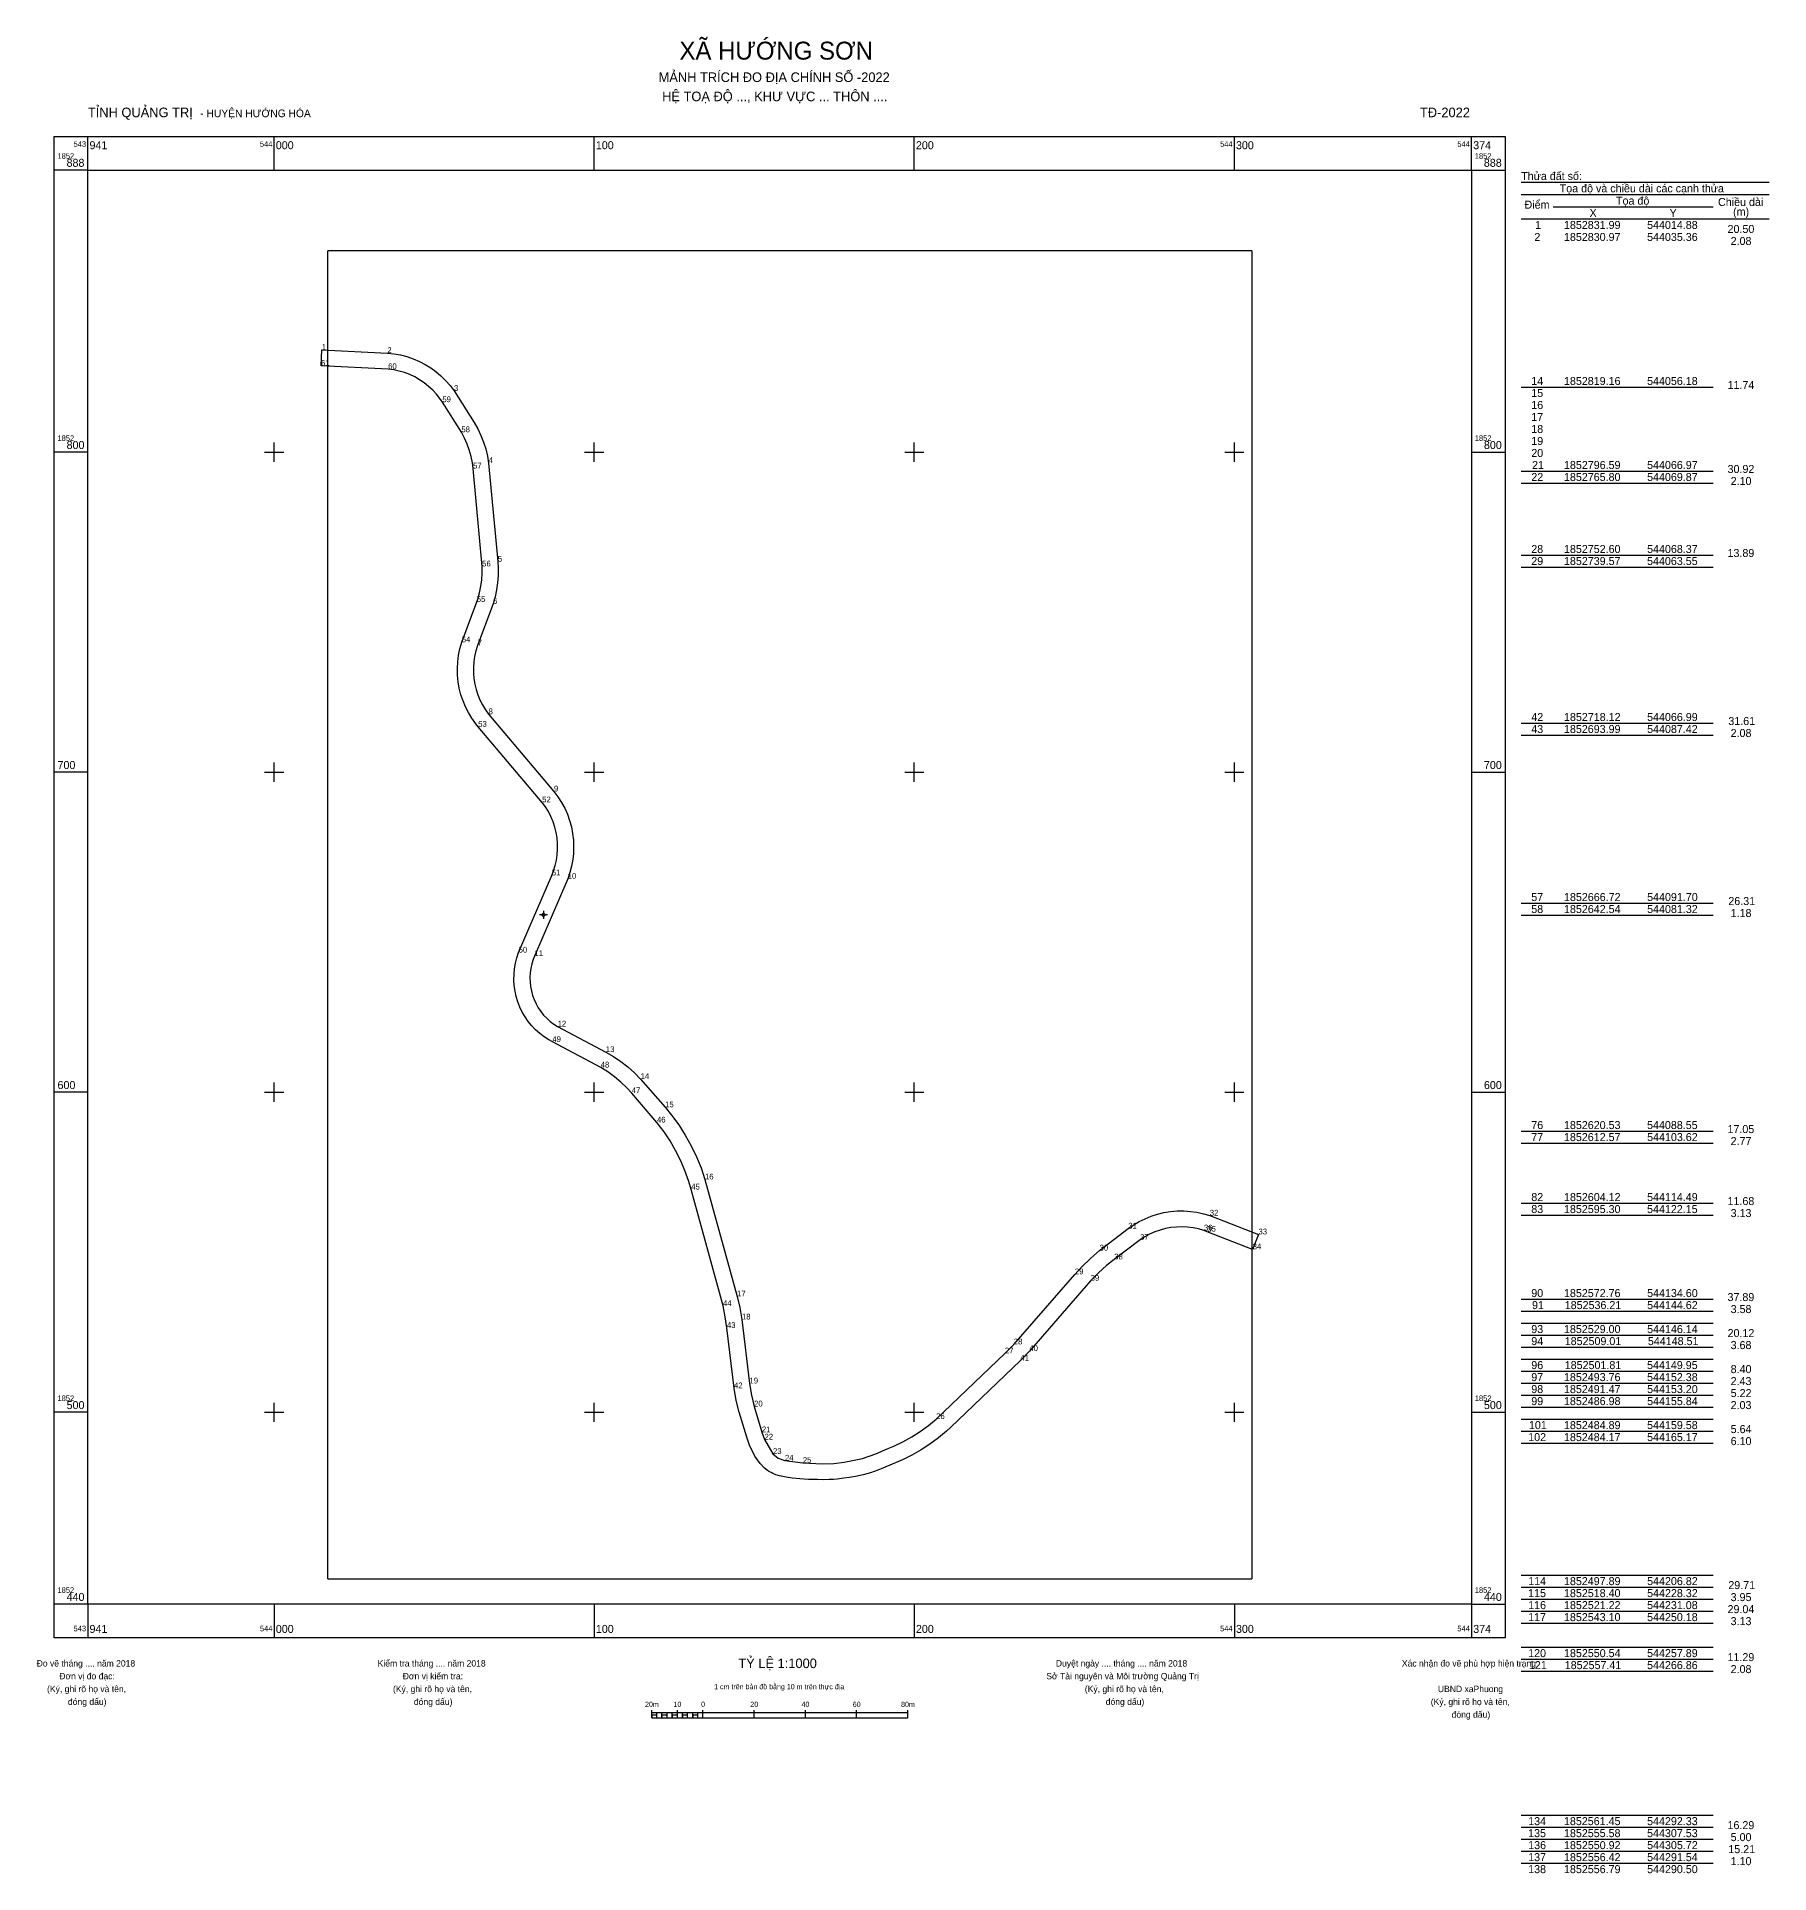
# Model space of a CAD drawing. Extents: x 543926 to 544467, y 1851774 to 1852930.
# Drawn here: x 543926 to 544467, y 1852356 to 1852930 of the extents above; entities that cross this region are included whole.
import ezdxf

# ---------------------------------------------------------------- set-up
doc = ezdxf.new("R2010")
doc.units = 0
for name, color, linetype in [('Level 11', 7, 'Continuous'), ('Level 12', 7, 'Continuous'), ('Level 30', 7, 'Continuous'), ('Level 63', 7, 'Continuous'), ('Level 7', 7, 'Continuous')]:
    doc.layers.add(name, color=color, linetype=linetype)

msp = doc.modelspace()

# ---------------------------------------------------------------- linework, layer by layer
at = {"layer": 'Level 11'}
for p, q in [((544084.15, 1852656.08), (544083.53, 1852655.46)), ((544084.15, 1852656.71), (544084.15, 1852656.08)), ((544084.78, 1852655.46), (544084.15, 1852656.08)), ((544083.53, 1852655.46), (544082.9, 1852655.46)), ((544083.53, 1852655.46), (544084.15, 1852654.83)), ((544084.15, 1852654.83), (544084.78, 1852655.46)), ((544084.15, 1852654.83), (544084.15, 1852654.21)), ((544085.4, 1852655.46), (544084.78, 1852655.46))]:
    msp.add_line(p, q, dxfattribs=at)
msp.add_circle((544084.15, 1852655.46), 0.15, dxfattribs=at)
at = {"layer": 'Level 30'}
msp.add_lwpolyline([(544307.53, 1852555.58), (544305.72, 1852550.92), (544291.54, 1852556.42), (544290.5, 1852556.79), (544288.83, 1852557.28), (544287.12, 1852557.63), (544285.39, 1852557.85), (544283.65, 1852557.94), (544281.91, 1852557.89), (544280.17, 1852557.71), (544278.46, 1852557.39), (544276.77, 1852556.94), (544275.13, 1852556.37), (544273.53, 1852555.66), (544272, 1852554.84), (544270.53, 1852553.9), (544262.46, 1852547.77), (544260.05, 1852545.83), (544257.5, 1852543.53), (544255.1, 1852541.09), (544235.94, 1852519.14), (544233.15, 1852516.15), (544211.28, 1852495.2), (544210.09, 1852494.1), (544207.56, 1852491.98), (544204.9, 1852490.01), (544202.12, 1852488.22), (544199.24, 1852486.6), (544196.26, 1852485.16), (544193.06, 1852483.84), (544189.63, 1852482.32), (544188.61, 1852481.9), (544186.32, 1852481.1), (544183.99, 1852480.46), (544181.63, 1852479.97), (544179.77, 1852479.65), (544177.96, 1852479.38), (544175.87, 1852479.12), (544174.72, 1852479.02), (544173.35, 1852478.95), (544171.5, 1852478.92), (544169.71, 1852478.95), (544166.95, 1852479.05), (544164.23, 1852479.22), (544161.86, 1852479.43), (544159.92, 1852479.72), (544158.92, 1852479.91), (544157.87, 1852480.17), (544156.76, 1852480.51), (544155.8, 1852480.9), (544155.3, 1852481.14), (544154.79, 1852481.43), (544154.14, 1852481.85), (544153.24, 1852482.55), (544151.83, 1852483.98), (544150.2, 1852486.3), (544149.09, 1852488.44), (544148.72, 1852489.25), (544148.62, 1852489.43), (544147.63, 1852492.18), (544145.26, 1852500.02), (544144.35, 1852503.73), (544143.67, 1852507.5), (544141.45, 1852526.37), (544140.93, 1852529.88), (544140.23, 1852533.23), (544130.31, 1852569.61), (544129.55, 1852572.16), (544128.31, 1852575.6), (544126.96, 1852578.75), (544125.42, 1852581.81), (544123.69, 1852584.78), (544121.8, 1852587.64), (544119.6, 1852590.55), (544111.71, 1852599.73), (544110.2, 1852601.38), (544108.32, 1852603.18), (544106.33, 1852604.84), (544104.22, 1852606.36), (544102.02, 1852607.73), (544086.91, 1852615.72), (544085.83, 1852616.33), (544084.37, 1852617.28), (544082.99, 1852618.34), (544081.69, 1852619.51), (544080.49, 1852620.78), (544079.39, 1852622.13), (544078.4, 1852623.56), (544077.52, 1852625.07), (544076.77, 1852626.64), (544076.13, 1852628.27), (544075.63, 1852629.93), (544075.25, 1852631.64), (544075.01, 1852633.36), (544074.9, 1852635.1), (544074.93, 1852636.85), (544075.09, 1852638.58), (544075.39, 1852640.3), (544075.82, 1852641.99), (544076.37, 1852643.64), (544086.73, 1852667.77), (544087.27, 1852669.15), (544087.79, 1852670.82), (544088.18, 1852672.52), (544088.43, 1852674.24), (544088.55, 1852675.98), (544088.54, 1852677.73), (544088.39, 1852679.46), (544088.1, 1852681.19), (544087.69, 1852682.88), (544087.14, 1852684.53), (544086.47, 1852686.14), (544085.67, 1852687.7), (544084.76, 1852689.18), (544083.73, 1852690.59), (544063.75, 1852714.19), (544062.96, 1852715.17), (544061.75, 1852716.86), (544060.68, 1852718.63), (544059.74, 1852720.48), (544059, 1852722.26), (544058.34, 1852724.23), (544057.83, 1852726.24), (544057.47, 1852728.29), (544057.27, 1852730.36), (544057.23, 1852732.43), (544057.34, 1852734.5), (544057.61, 1852736.56), (544058.03, 1852738.59), (544058.61, 1852740.59), (544063.28, 1852753.19), (544063.59, 1852754.07), (544064.18, 1852756.07), (544064.61, 1852758.1), (544064.88, 1852760.15), (544065, 1852762.23), (544064.97, 1852764.3), (544062.13, 1852794.9), (544061.91, 1852796.66), (544061.51, 1852798.7), (544060.95, 1852800.7), (544060.3, 1852802.51), (544059.46, 1852804.41), (544058.48, 1852806.24), (544052.53, 1852815.62), (544051.78, 1852816.73), (544050.7, 1852818.1), (544049.52, 1852819.39), (544048.24, 1852820.57), (544046.88, 1852821.66), (544045.44, 1852822.64), (544043.92, 1852823.5), (544042.34, 1852824.24), (544040.71, 1852824.86), (544039.04, 1852825.35), (544037.33, 1852825.71), (544035.6, 1852825.94), (544014.63, 1852827), (544014.88, 1852831.99), (544035.36, 1852830.97), (544037.42, 1852830.76), (544039.47, 1852830.39), (544041.48, 1852829.87), (544043.44, 1852829.19), (544045.35, 1852828.37), (544047.19, 1852827.41), (544048.95, 1852826.32), (544050.51, 1852825.18), (544052.09, 1852823.84), (544053.57, 1852822.38), (544054.94, 1852820.82), (544056.18, 1852819.16), (544062.5, 1852809.27), (544063.61, 1852807.3), (544064.57, 1852805.26), (544065.4, 1852803.16), (544066.08, 1852801.01), (544066.6, 1852798.81), (544066.97, 1852796.59), (544069.87, 1852765.8), (544070, 1852763.71), (544069.98, 1852761.45), (544069.81, 1852759.2), (544069.49, 1852756.97), (544069, 1852754.77), (544068.37, 1852752.6), (544063.55, 1852739.57), (544063.02, 1852737.91), (544062.63, 1852736.21), (544062.37, 1852734.49), (544062.24, 1852732.75), (544062.25, 1852731), (544062.39, 1852729.27), (544062.66, 1852727.54), (544063.07, 1852725.85), (544063.61, 1852724.19), (544064.28, 1852722.58), (544065.07, 1852721.02), (544065.97, 1852719.54), (544066.99, 1852718.12), (544087.42, 1852693.99), (544088.66, 1852692.33), (544089.78, 1852690.58), (544090.76, 1852688.75), (544091.6, 1852686.85), (544092.3, 1852684.9), (544092.85, 1852682.89), (544093.24, 1852680.86), (544093.48, 1852678.79), (544093.56, 1852676.72), (544093.49, 1852674.65), (544093.28, 1852672.73), (544092.9, 1852670.69), (544092.38, 1852668.68), (544091.7, 1852666.72), (544081.32, 1852642.54), (544080.89, 1852641.44), (544080.47, 1852640.08), (544080.17, 1852638.69), (544079.97, 1852637.29), (544079.9, 1852635.87), (544079.93, 1852634.45), (544080.09, 1852633.04), (544080.35, 1852631.65), (544080.73, 1852630.28), (544081.22, 1852628.95), (544081.81, 1852627.66), (544082.51, 1852626.42), (544083.31, 1852625.24), (544084.19, 1852624.14), (544085.17, 1852623.1), (544086.22, 1852622.15), (544087.35, 1852621.29), (544088.55, 1852620.53), (544103.62, 1852612.57), (544106.01, 1852611.17), (544108.3, 1852609.62), (544110.48, 1852607.92), (544112.55, 1852606.09), (544114.49, 1852604.12), (544122.15, 1852595.3), (544124.13, 1852592.88), (544126.38, 1852589.81), (544128.43, 1852586.61), (544130.29, 1852583.3), (544131.94, 1852579.87), (544133.38, 1852576.36), (544134.6, 1852572.76), (544144.62, 1852536.21), (544145.46, 1852532.74), (544146.14, 1852529), (544148.51, 1852509.01), (544149.12, 1852505.39), (544149.95, 1852501.81), (544152.38, 1852493.76), (544153.2, 1852491.47), (544155.84, 1852486.98), (544157.41, 1852485.69), (544159.58, 1852484.89), (544165.17, 1852484.17), (544171.27, 1852483.92), (544174.86, 1852484.05), (544178.09, 1852484.45), (544183.8, 1852485.58), (544187.99, 1852487.05), (544191.54, 1852488.62), (544193.55, 1852489.43), (544196.42, 1852490.77), (544199.18, 1852492.3), (544201.85, 1852493.99), (544204.4, 1852495.86), (544206.82, 1852497.89), (544228.32, 1852518.4), (544231.08, 1852521.22), (544250.18, 1852543.09), (544252.3, 1852545.4), (544255.02, 1852548.06), (544257.89, 1852550.54), (544266.86, 1852557.41), (544268.56, 1852558.59), (544270.22, 1852559.58), (544272.08, 1852560.5), (544274, 1852561.29), (544275.98, 1852561.92), (544278, 1852562.41), (544280.05, 1852562.74), (544282.12, 1852562.91), (544284.19, 1852562.93), (544286.26, 1852562.79), (544288.32, 1852562.5), (544290.35, 1852562.05), (544292.33, 1852561.45), (544307.53, 1852555.58)], dxfattribs=at)
at = {"layer": 'Level 63'}
for p, q in [((543941.79, 1852888.17), (543941.79, 1852898.67)), ((544000, 1852888.17), (544000, 1852898.67)), ((544100, 1852888.17), (544100, 1852898.67)), ((544200, 1852888.17), (544200, 1852898.67)), ((544300, 1852888.17), (544300, 1852898.67)), ((544374.13, 1852888.17), (544374.13, 1852898.67)), ((543941.79, 1852888.17), (543931.29, 1852888.17)), ((544374.13, 1852888.17), (544384.63, 1852888.17)), ((544389.63, 1852884.42), (544467.13, 1852884.42)), ((544389.63, 1852880.47), (544467.13, 1852880.47)), ((544399.63, 1852876.62), (544449.63, 1852876.62)), ((544389.63, 1852872.87), (544467.13, 1852872.87)), ((544016.71, 1852447.96), (544016.71, 1852862.96)), ((544305.46, 1852862.96), (544016.71, 1852862.96)), ((544305.46, 1852862.96), (544305.46, 1852447.96)), ((544389.63, 1852820.37), (544449.63, 1852820.37)), ((543941.79, 1852800), (543931.29, 1852800)), ((543997, 1852800), (544003, 1852800)), ((544000, 1852797), (544000, 1852803)), ((544097, 1852800), (544103, 1852800)), ((544100, 1852797), (544100, 1852803)), ((544197, 1852800), (544203, 1852800)), ((544200, 1852797), (544200, 1852803)), ((544297, 1852800), (544303, 1852800)), ((544300, 1852797), (544300, 1852803)), ((544374.13, 1852800), (544384.63, 1852800)), ((544389.63, 1852794.12), (544449.63, 1852794.12)), ((544389.63, 1852790.37), (544449.63, 1852790.37)), ((544389.63, 1852767.87), (544449.63, 1852767.87)), ((544389.63, 1852764.12), (544449.63, 1852764.12)), ((544389.63, 1852715.37), (544449.63, 1852715.37)), ((544389.63, 1852711.62), (544449.63, 1852711.62)), ((544000, 1852697), (544000, 1852703)), ((544100, 1852697), (544100, 1852703)), ((544200, 1852697), (544200, 1852703)), ((544300, 1852697), (544300, 1852703)), ((543941.79, 1852700), (543931.29, 1852700)), ((543997, 1852700), (544003, 1852700)), ((544097, 1852700), (544103, 1852700)), ((544197, 1852700), (544203, 1852700)), ((544297, 1852700), (544303, 1852700)), ((544374.13, 1852700), (544384.63, 1852700)), ((544389.63, 1852659.12), (544449.63, 1852659.12)), ((544389.63, 1852655.37), (544449.63, 1852655.37)), ((543941.79, 1852600), (543931.29, 1852600)), ((543997, 1852600), (544003, 1852600)), ((544000, 1852597), (544000, 1852603)), ((544097, 1852600), (544103, 1852600)), ((544100, 1852597), (544100, 1852603)), ((544197, 1852600), (544203, 1852600)), ((544200, 1852597), (544200, 1852603)), ((544297, 1852600), (544303, 1852600)), ((544300, 1852597), (544300, 1852603)), ((544374.13, 1852600), (544384.63, 1852600)), ((544389.63, 1852587.87), (544449.63, 1852587.87)), ((544389.63, 1852584.12), (544449.63, 1852584.12)), ((544389.63, 1852565.37), (544449.63, 1852565.37)), ((544389.63, 1852561.62), (544449.63, 1852561.62)), ((544389.63, 1852535.37), (544449.63, 1852535.37)), ((544389.63, 1852531.62), (544449.63, 1852531.62)), ((544389.63, 1852527.87), (544449.63, 1852527.87)), ((544389.63, 1852524.12), (544449.63, 1852524.12)), ((544389.63, 1852520.37), (544449.63, 1852520.37)), ((544389.63, 1852516.62), (544449.63, 1852516.62)), ((544389.63, 1852512.87), (544449.63, 1852512.87)), ((544389.63, 1852509.12), (544449.63, 1852509.12)), ((544000, 1852497), (544000, 1852503)), ((544100, 1852497), (544100, 1852503)), ((544200, 1852497), (544200, 1852503)), ((544300, 1852497), (544300, 1852503)), ((544389.63, 1852505.37), (544449.63, 1852505.37)), ((544389.63, 1852501.62), (544449.63, 1852501.62)), ((543941.79, 1852500), (543931.29, 1852500)), ((543997, 1852500), (544003, 1852500)), ((544097, 1852500), (544103, 1852500)), ((544197, 1852500), (544203, 1852500)), ((544297, 1852500), (544303, 1852500)), ((544374.13, 1852500), (544384.63, 1852500)), ((544389.63, 1852497.87), (544449.63, 1852497.87)), ((544389.63, 1852494.12), (544449.63, 1852494.12)), ((544389.63, 1852490.37), (544449.63, 1852490.37)), ((544389.63, 1852449.12), (544449.63, 1852449.12)), ((544016.71, 1852447.96), (544305.46, 1852447.96)), ((544389.63, 1852445.37), (544449.63, 1852445.37)), ((543941.79, 1852440.06), (543931.29, 1852440.06)), ((543941.79, 1852440.06), (543941.79, 1852429.56)), ((544000, 1852440.06), (544000, 1852429.56)), ((544100, 1852440.06), (544100, 1852429.56)), ((544200, 1852440.06), (544200, 1852429.56)), ((544300, 1852440.06), (544300, 1852429.56)), ((544374.13, 1852440.06), (544374.13, 1852429.56)), ((544374.13, 1852440.06), (544384.63, 1852440.06)), ((544389.63, 1852441.62), (544449.63, 1852441.62)), ((544389.63, 1852437.87), (544449.63, 1852437.87)), ((544389.63, 1852434.12), (544449.63, 1852434.12)), ((544389.63, 1852426.62), (544449.63, 1852426.62)), ((544389.63, 1852422.87), (544449.63, 1852422.87)), ((544389.63, 1852419.12), (544449.63, 1852419.12)), ((544117.96, 1852404.56), (544117.96, 1852406.96)), ((544117.96, 1852406.16), (544197.96, 1852406.16)), ((544117.96, 1852404.56), (544197.96, 1852404.56)), ((544119.56, 1852404.56), (544119.56, 1852406.16)), ((544121.16, 1852404.56), (544121.16, 1852406.16)), ((544122.76, 1852404.56), (544122.76, 1852406.16)), ((544124.36, 1852404.56), (544124.36, 1852406.16)), ((544125.96, 1852404.56), (544125.96, 1852406.96)), ((544127.56, 1852404.56), (544127.56, 1852406.16)), ((544129.16, 1852404.56), (544129.16, 1852406.16)), ((544130.76, 1852404.56), (544130.76, 1852406.16)), ((544132.36, 1852404.56), (544132.36, 1852406.16)), ((544133.96, 1852404.56), (544133.96, 1852406.96)), ((544149.96, 1852404.56), (544149.96, 1852406.96)), ((544165.96, 1852404.56), (544165.96, 1852406.96)), ((544181.96, 1852404.56), (544181.96, 1852406.96)), ((544197.96, 1852404.56), (544197.96, 1852406.96)), ((544389.63, 1852374.12), (544449.63, 1852374.12)), ((544389.63, 1852370.37), (544449.63, 1852370.37)), ((544389.63, 1852366.62), (544449.63, 1852366.62)), ((544389.63, 1852362.87), (544449.63, 1852362.87)), ((544389.63, 1852359.12), (544449.63, 1852359.12))]:
    msp.add_line(p, q, dxfattribs=at)
for points in [[(543931.29, 1852898.67), (544384.63, 1852898.67), (544384.63, 1852429.56), (543931.29, 1852429.56), (543931.29, 1852898.67)], [(543941.79, 1852888.17), (544374.13, 1852888.17), (544374.13, 1852440.06), (543941.79, 1852440.06), (543941.79, 1852888.17)]]:
    msp.add_lwpolyline(points, dxfattribs=at)
for points in [[(544117.96, 1852404.56), (544119.56, 1852404.56), (544119.56, 1852405.36), (544117.96, 1852405.36)], [(544121.16, 1852404.56), (544122.76, 1852404.56), (544122.76, 1852405.36), (544121.16, 1852405.36)], [(544124.36, 1852404.56), (544125.96, 1852404.56), (544125.96, 1852405.36), (544124.36, 1852405.36)], [(544127.56, 1852404.56), (544129.16, 1852404.56), (544129.16, 1852405.36), (544127.56, 1852405.36)], [(544130.76, 1852404.56), (544132.36, 1852404.56), (544132.36, 1852405.36), (544130.76, 1852405.36)]]:
    msp.add_lwpolyline(points, close=True, dxfattribs=at)
at = {"layer": 'Level 7'}
for p, q in [((544014.88, 1852831.99), (544014.88, 1852831.99)), ((544035.36, 1852830.97), (544035.36, 1852830.97)), ((544014.63, 1852827), (544014.63, 1852827)), ((544035.6, 1852825.94), (544035.6, 1852825.94)), ((544056.18, 1852819.16), (544056.18, 1852819.16)), ((544052.53, 1852815.62), (544052.53, 1852815.62)), ((544058.48, 1852806.24), (544058.48, 1852806.24)), ((544062.13, 1852794.9), (544062.13, 1852794.9)), ((544066.97, 1852796.59), (544066.97, 1852796.59)), ((544069.87, 1852765.8), (544069.87, 1852765.8)), ((544064.97, 1852764.3), (544064.97, 1852764.3)), ((544063.28, 1852753.19), (544063.28, 1852753.19)), ((544068.37, 1852752.6), (544068.37, 1852752.6)), ((544058.61, 1852740.59), (544058.61, 1852740.59)), ((544063.55, 1852739.57), (544063.55, 1852739.57)), ((544063.75, 1852714.19), (544063.75, 1852714.19)), ((544066.99, 1852718.12), (544066.99, 1852718.12)), ((544083.73, 1852690.59), (544083.73, 1852690.59)), ((544087.42, 1852693.99), (544087.42, 1852693.99)), ((544086.73, 1852667.77), (544086.73, 1852667.77)), ((544091.7, 1852666.72), (544091.7, 1852666.72)), ((544076.37, 1852643.64), (544076.37, 1852643.64)), ((544081.32, 1852642.54), (544081.32, 1852642.54)), ((544086.91, 1852615.72), (544086.91, 1852615.72)), ((544088.55, 1852620.53), (544088.55, 1852620.53)), ((544103.62, 1852612.57), (544103.62, 1852612.57)), ((544102.02, 1852607.73), (544102.02, 1852607.73)), ((544114.49, 1852604.12), (544114.49, 1852604.12)), ((544111.71, 1852599.73), (544111.71, 1852599.73)), ((544122.15, 1852595.3), (544122.15, 1852595.3)), ((544119.6, 1852590.55), (544119.6, 1852590.55)), ((544134.6, 1852572.76), (544134.6, 1852572.76)), ((544130.31, 1852569.61), (544130.31, 1852569.61)), ((544292.33, 1852561.45), (544292.33, 1852561.45)), ((544266.86, 1852557.41), (544266.86, 1852557.41)), ((544270.53, 1852553.9), (544270.53, 1852553.9)), ((544290.5, 1852556.79), (544290.5, 1852556.79)), ((544291.54, 1852556.42), (544291.54, 1852556.42)), ((544307.53, 1852555.58), (544307.53, 1852555.58)), ((544257.89, 1852550.54), (544257.89, 1852550.54)), ((544262.46, 1852547.77), (544262.46, 1852547.77)), ((544305.72, 1852550.92), (544305.72, 1852550.92)), ((544250.18, 1852543.1), (544250.18, 1852543.1)), ((544255.1, 1852541.09), (544255.1, 1852541.09)), ((544144.62, 1852536.21), (544144.62, 1852536.21)), ((544140.23, 1852533.23), (544140.23, 1852533.23)), ((544141.45, 1852526.37), (544141.45, 1852526.37)), ((544146.14, 1852529), (544146.14, 1852529)), ((544228.32, 1852518.4), (544228.32, 1852518.4)), ((544231.08, 1852521.22), (544231.08, 1852521.22)), ((544235.94, 1852519.14), (544235.94, 1852519.14)), ((544233.15, 1852516.15), (544233.15, 1852516.15)), ((544143.67, 1852507.5), (544143.67, 1852507.5)), ((544148.51, 1852509.01), (544148.51, 1852509.01)), ((544149.95, 1852501.81), (544149.95, 1852501.81)), ((544206.82, 1852497.89), (544206.82, 1852497.89)), ((544152.38, 1852493.76), (544152.38, 1852493.76)), ((544153.2, 1852491.47), (544153.2, 1852491.47)), ((544155.84, 1852486.98), (544155.84, 1852486.98)), ((544159.58, 1852484.89), (544159.58, 1852484.89)), ((544165.17, 1852484.17), (544165.17, 1852484.17))]:
    msp.add_line(p, q, dxfattribs=at)

# ---------------------------------------------------------------- texts
at = {"layer": 'Level 12'}
for s, p in [('1', (544014.88, 1852831.99)), ('61', (544014.63, 1852827)), ('2', (544035.36, 1852830.97)), ('60', (544035.6, 1852825.94)), ('59', (544052.53, 1852815.62)), ('3', (544056.18, 1852819.16)), ('58', (544058.48, 1852806.24)), ('57', (544062.13, 1852794.9)), ('4', (544066.97, 1852796.59)), ('56', (544064.97, 1852764.3)), ('5', (544069.87, 1852765.8)), ('55', (544063.28, 1852753.19)), ('6', (544068.37, 1852752.6)), ('54', (544058.61, 1852740.59)), ('7', (544063.55, 1852739.57)), ('8', (544066.99, 1852718.12)), ('53', (544063.75, 1852714.19)), ('52', (544083.73, 1852690.59)), ('9', (544087.42, 1852693.99)), ('51', (544086.73, 1852667.77)), ('10', (544091.7, 1852666.72)), ('50', (544076.37, 1852643.64)), ('11', (544081.32, 1852642.54)), ('12', (544088.55, 1852620.53)), ('49', (544086.91, 1852615.72)), ('13', (544103.62, 1852612.57)), ('48', (544102.02, 1852607.73)), ('14', (544114.49, 1852604.12)), ('47', (544111.71, 1852599.73)), ('15', (544122.15, 1852595.3)), ('46', (544119.6, 1852590.55)), ('45', (544130.31, 1852569.61)), ('16', (544134.6, 1852572.76)), ('31', (544266.86, 1852557.41)), ('36', (544290.5, 1852556.79)), ('35', (544291.54, 1852556.42)), ('32', (544292.33, 1852561.45)), ('37', (544270.53, 1852553.9)), ('34', (544305.72, 1852550.92)), ('33', (544307.53, 1852555.58)), ('30', (544257.89, 1852550.54)), ('38', (544262.46, 1852547.77)), ('29', (544250.18, 1852543.1)), ('39', (544255.1, 1852541.09)), ('17', (544144.62, 1852536.21)), ('44', (544140.23, 1852533.23)), ('18', (544146.14, 1852529)), ('43', (544141.45, 1852526.37)), ('27', (544228.32, 1852518.4)), ('28', (544231.08, 1852521.22)), ('40', (544235.94, 1852519.14)), ('41', (544233.15, 1852516.15)), ('42', (544143.67, 1852507.5)), ('19', (544148.51, 1852509.01)), ('20', (544149.95, 1852501.81)), ('21', (544152.38, 1852493.76)), ('26', (544206.82, 1852497.89)), ('22', (544153.2, 1852491.47)), ('23', (544155.84, 1852486.98)), ('24', (544159.58, 1852484.89)), ('25', (544165.17, 1852484.17))]:
    msp.add_text(s, height=1.8, dxfattribs=at).set_placement(p)
at = {"layer": 'Level 63'}
for s, height, p in [('XÃ HƯỚNG SƠN', 5.6, (544126.62, 1852922.67)), ('MẢNH TRÍCH ĐO ĐỊA CHÍNH SỐ -2022', 3, (544120.11, 1852915.67)), ('TỈNH QUẢNG TRỊ', 3, (543941.79, 1852904.67)), ('HỆ TOẠ ĐỘ ..., KHƯ VỰC ... THÔN ....', 3, (544121.21, 1852909.67)), (' - HUYỆN HƯỚNG HÓA', 2.4, (543975.98, 1852904.67)), (' TĐ-2022', 3, (544356.88, 1852904.67)), ('543', 1.75, (543937.32, 1852895.42)), ('941', 2.5, (543942.29, 1852894.67)), ('544', 1.75, (543995.54, 1852895.42)), ('000', 2.5, (544000.5, 1852894.67)), ('100', 2.5, (544100.5, 1852894.67)), ('200', 2.5, (544200.5, 1852894.67)), ('544', 1.75, (544295.54, 1852895.42)), ('300', 2.5, (544300.5, 1852894.67)), ('544', 1.75, (544369.67, 1852895.42)), ('374', 2.5, (544374.63, 1852894.67)), ('1852', 1.75, (543932.29, 1852891.67)), ('888', 2.5, (543935.12, 1852889.17)), ('1852', 1.75, (544375.13, 1852891.67)), ('888', 2.5, (544377.96, 1852889.17)), ('Thửa đất số: ', 2.5, (544389.63, 1852885.05)), ('Tọa độ và chiều dài các cạnh thửa', 2.5, (544401.66, 1852881.2)), ('Tọa độ', 2.5, (544419.26, 1852877.35)), ('Chiều dài', 2.5, (544451.13, 1852876.93)), ('Điểm', 2.5, (544390.67, 1852876.1)), ('X', 2.5, (544410.98, 1852873.5)), ('Y', 2.5, (544435.98, 1852873.5)), ('(m)', 2.5, (544455.83, 1852873.91)), ('2', 2.5, (544393.75, 1852866)), ('1', 2.5, (544393.98, 1852869.75)), ('1852831.99', 2.5, (544402.99, 1852869.75)), ('1852830.97', 2.5, (544402.99, 1852866)), ('544014.88', 2.5, (544428.96, 1852869.75)), ('544035.36', 2.5, (544428.96, 1852866)), ('20.50', 2.5, (544454.1, 1852868.5)), ('2.08', 2.5, (544455.06, 1852864.75)), ('14', 2.5, (544392.78, 1852821)), ('1852819.16', 2.5, (544402.99, 1852821)), ('544056.18', 2.5, (544428.96, 1852821)), ('11.74', 2.5, (544454.1, 1852819.75)), ('15', 2.5, (544392.76, 1852817.25)), ('16', 2.5, (544392.77, 1852813.5)), ('17', 2.5, (544392.77, 1852809.75)), ('1852', 1.75, (543932.29, 1852803.5)), ('1852', 1.75, (544375.13, 1852803.5)), ('18', 2.5, (544392.77, 1852806)), ('800', 2.5, (543935.13, 1852801)), ('800', 2.5, (544377.98, 1852801)), ('20', 2.5, (544392.78, 1852798.5)), ('19', 2.5, (544392.77, 1852802.25)), ('22', 2.5, (544392.78, 1852791)), ('21', 2.5, (544393.01, 1852794.75)), ('1852796.59', 2.5, (544402.99, 1852794.75)), ('1852765.80', 2.5, (544402.99, 1852791)), ('544066.97', 2.5, (544428.96, 1852794.75)), ('544069.87', 2.5, (544428.96, 1852791)), ('30.92', 2.5, (544454.11, 1852793.5)), ('2.10', 2.5, (544455.07, 1852789.75)), ('28', 2.5, (544392.77, 1852768.5)), ('1852752.60', 2.5, (544402.99, 1852768.5)), ('544068.37', 2.5, (544428.96, 1852768.5)), ('29', 2.5, (544392.77, 1852764.75)), ('1852739.57', 2.5, (544402.99, 1852764.75)), ('544063.55', 2.5, (544428.95, 1852764.75)), ('13.89', 2.5, (544454.09, 1852767.25)), ('43', 2.5, (544392.77, 1852712.25)), ('42', 2.5, (544392.78, 1852716)), ('1852693.99', 2.5, (544402.99, 1852712.25)), ('1852718.12', 2.5, (544403, 1852716)), ('544066.99', 2.5, (544428.96, 1852716)), ('544087.42', 2.5, (544428.97, 1852712.25)), ('31.61', 2.5, (544454.34, 1852714.75)), ('2.08', 2.5, (544455.06, 1852711)), ('700', 2.5, (543932.29, 1852701)), ('700', 2.5, (544377.98, 1852701)), ('57', 2.5, (544392.77, 1852659.75)), ('1852666.72', 2.5, (544403, 1852659.75)), ('544091.70', 2.5, (544428.97, 1852659.75)), ('58', 2.5, (544392.77, 1852656)), ('1852642.54', 2.5, (544403, 1852656)), ('544081.32', 2.5, (544428.97, 1852656)), ('26.31', 2.5, (544454.34, 1852658.5)), ('1.18', 2.5, (544455.06, 1852654.75)), ('600', 2.5, (543932.29, 1852601)), ('600', 2.5, (544377.98, 1852601)), ('76', 2.5, (544392.77, 1852588.5)), ('77', 2.5, (544392.77, 1852584.75)), ('1852620.53', 2.5, (544402.99, 1852588.5)), ('1852612.57', 2.5, (544402.99, 1852584.75)), ('544088.55', 2.5, (544428.95, 1852588.5)), ('544103.62', 2.5, (544428.97, 1852584.75)), ('17.05', 2.5, (544454.08, 1852587.25)), ('2.77', 2.5, (544455.06, 1852583.5)), ('83', 2.5, (544392.77, 1852562.25)), ('82', 2.5, (544392.78, 1852566)), ('1852595.30', 2.5, (544402.99, 1852562.25)), ('1852604.12', 2.5, (544403, 1852566)), ('544114.49', 2.5, (544428.96, 1852566)), ('544122.15', 2.5, (544428.95, 1852562.25)), ('11.68', 2.5, (544454.09, 1852564.75)), ('3.13', 2.5, (544455.06, 1852561)), ('90', 2.5, (544392.78, 1852536)), ('1852572.76', 2.5, (544402.99, 1852536)), ('544134.60', 2.5, (544428.97, 1852536)), ('37.89', 2.5, (544454.09, 1852534.75)), ('91', 2.5, (544393.01, 1852532.25)), ('1852536.21', 2.5, (544403.23, 1852532.25)), ('544144.62', 2.5, (544428.97, 1852532.25)), ('3.58', 2.5, (544455.06, 1852531)), ('93', 2.5, (544392.77, 1852524.75)), ('1852529.00', 2.5, (544402.99, 1852524.75)), ('544146.14', 2.5, (544428.97, 1852524.75)), ('20.12', 2.5, (544454.11, 1852523.5)), ('94', 2.5, (544392.78, 1852521)), ('1852509.01', 2.5, (544403.23, 1852521)), ('544148.51', 2.5, (544429.2, 1852521)), ('3.68', 2.5, (544455.06, 1852519.75)), ('96', 2.5, (544392.77, 1852513.5)), ('97', 2.5, (544392.77, 1852509.75)), ('1852493.76', 2.5, (544402.99, 1852509.75)), ('1852501.81', 2.5, (544403.23, 1852513.5)), ('544149.95', 2.5, (544428.95, 1852513.5)), ('544152.38', 2.5, (544428.96, 1852509.75)), ('8.40', 2.5, (544455.07, 1852512.25)), ('98', 2.5, (544392.77, 1852506)), ('1852491.47', 2.5, (544402.99, 1852506)), ('544153.20', 2.5, (544428.97, 1852506)), ('5.22', 2.5, (544455.08, 1852504.75)), ('2.43', 2.5, (544455.06, 1852508.5)), ('1852', 1.75, (543932.29, 1852503.5)), ('500', 2.5, (543935.13, 1852501)), ('1852', 1.75, (544375.13, 1852503.5)), ('500', 2.5, (544377.98, 1852501)), ('99', 2.5, (544392.77, 1852502.25)), ('1852486.98', 2.5, (544402.99, 1852502.25)), ('544155.84', 2.5, (544428.97, 1852502.25)), ('2.03', 2.5, (544455.06, 1852501)), ('101', 2.5, (544392.04, 1852494.75)), ('1852484.89', 2.5, (544402.99, 1852494.75)), ('544159.58', 2.5, (544428.96, 1852494.75)), ('5.64', 2.5, (544455.07, 1852493.5)), ('102', 2.5, (544391.81, 1852491)), ('1852484.17', 2.5, (544402.99, 1852491)), ('544165.17', 2.5, (544428.96, 1852491)), ('6.10', 2.5, (544455.07, 1852489.75)), ('1852', 1.75, (543932.29, 1852443.56)), ('440', 2.5, (543935.13, 1852441.06)), ('1852', 1.75, (544375.13, 1852443.56)), ('440', 2.5, (544377.98, 1852441.06)), ('115', 2.5, (544391.79, 1852442.25)), ('114', 2.5, (544391.81, 1852446)), ('1852497.89', 2.5, (544402.99, 1852446)), ('1852518.40', 2.5, (544402.99, 1852442.25)), ('544206.82', 2.5, (544428.97, 1852446)), ('544228.32', 2.5, (544428.97, 1852442.25)), ('29.71', 2.5, (544454.34, 1852444.75)), ('3.95', 2.5, (544455.06, 1852441)), ('116', 2.5, (544391.8, 1852438.5)), ('1852521.22', 2.5, (544403, 1852438.5)), ('544231.08', 2.5, (544428.96, 1852438.5)), ('29.04', 2.5, (544454.1, 1852437.25)), ('543', 1.75, (543937.32, 1852431.56)), ('941', 2.5, (543942.29, 1852431.06)), ('544', 1.75, (543995.54, 1852431.56)), ('000', 2.5, (544000.5, 1852431.06)), ('100', 2.5, (544100.5, 1852431.06)), ('200', 2.5, (544200.5, 1852431.06)), ('544', 1.75, (544295.54, 1852431.56)), ('300', 2.5, (544300.5, 1852431.06)), ('544', 1.75, (544369.67, 1852431.56)), ('374', 2.5, (544374.63, 1852431.06)), ('117', 2.5, (544391.8, 1852434.75)), ('1852543.10', 2.5, (544402.99, 1852434.75)), ('544250.18', 2.5, (544428.96, 1852434.75)), ('3.13', 2.5, (544455.06, 1852433.5)), ('Đo vẽ tháng .... năm 2018', 2, (543925.78, 1852420.56)), ('Kiểm tra tháng .... năm 2018', 2, (544032.32, 1852420.56)), ('TỶ LỆ 1:1000', 3, (544145.02, 1852420.06)), ('Duyệt ngày .... tháng .... năm 2018 ', 2, (544244.23, 1852420.56)), ('Xác nhận đo vẽ phù hợp hiện trạng', 2, (544352.34, 1852420.56)), ('120', 2.5, (544391.8, 1852423.5)), ('121', 2.5, (544392.04, 1852419.75)), ('1852550.54', 2.5, (544403, 1852423.5)), ('1852557.41', 2.5, (544403.23, 1852419.75)), ('544257.89', 2.5, (544428.96, 1852423.5)), ('544266.86', 2.5, (544428.96, 1852419.75)), ('11.29', 2.5, (544454.09, 1852422.25)), ('2.08', 2.5, (544455.06, 1852418.5)), ('(Ký, ghi rõ họ và tên,', 2, (543929.03, 1852412.56)), ('Đơn vị đo đạc:', 2, (543932.84, 1852416.56)), ('(Ký, ghi rõ họ và tên,', 2, (544037.11, 1852412.56)), ('Đơn vị kiểm tra:', 2, (544040.16, 1852416.56)), ('1 cm trên bản đồ bằng 10 m trên thực địa', 1.6, (544137.45, 1852413.46)), ('Sở Tài nguyên và Môi trường Quảng Trị', 2, (544241.24, 1852416.56)), ('(Ký, ghi rõ họ và tên,', 2, (544253.28, 1852412.56)), ('đóng dấu)', 2, (543935.55, 1852408.56)), ('đóng dấu)', 2, (544043.64, 1852408.56)), ('20m', 1.6, (544115.86, 1852407.96)), ('10', 1.6, (544124.77, 1852407.96)), ('0', 1.6, (544133.39, 1852407.96)), ('20', 1.6, (544148.77, 1852407.96)), ('40', 1.6, (544164.77, 1852407.96)), ('60', 1.6, (544180.77, 1852407.96)), ('80m', 1.6, (544195.86, 1852407.96)), ('đóng dấu)', 2, (544259.81, 1852408.56)), ('(Ký, ghi rõ họ và tên,', 2, (544361.37, 1852408.56)), ('UBND xaPhuong', 2, (544363.59, 1852412.56)), ('đóng dấu)', 2, (544367.89, 1852404.56)), ('135', 2.5, (544391.79, 1852367.25)), ('134', 2.5, (544391.81, 1852371)), ('1852561.45', 2.5, (544402.98, 1852371)), ('1852555.58', 2.5, (544402.99, 1852367.25)), ('544292.33', 2.5, (544428.96, 1852371)), ('544307.53', 2.5, (544428.96, 1852367.25)), ('16.29', 2.5, (544454.09, 1852369.75)), ('136', 2.5, (544391.8, 1852363.5)), ('1852550.92', 2.5, (544403, 1852363.5)), ('544305.72', 2.5, (544428.97, 1852363.5)), ('15.21', 2.5, (544454.34, 1852362.25)), ('5.00', 2.5, (544455.07, 1852366)), ('137', 2.5, (544391.8, 1852359.75)), ('138', 2.5, (544391.8, 1852356)), ('1852556.79', 2.5, (544402.99, 1852356)), ('1852556.42', 2.5, (544403, 1852359.75)), ('544291.54', 2.5, (544428.97, 1852359.75)), ('544290.50', 2.5, (544428.97, 1852356)), ('1.10', 2.5, (544455.07, 1852358.5))]:
    msp.add_text(s, height=height, dxfattribs=at).set_placement(p)

doc.saveas('drawing.dxf')
